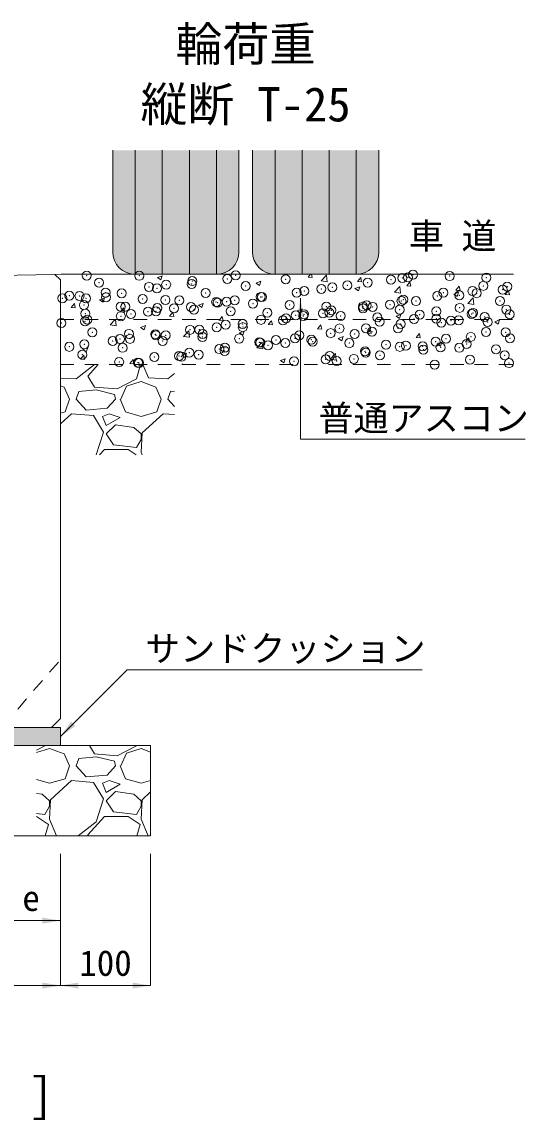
# Model space of a CAD drawing. Units: millimetres at full size; details may follow other scales. Extents: x 80703 to 103503, y 5263 to 15046.
# Drawn here: x 85954 to 86513, y 10590 to 11806 of the extents above; entities that cross this region are included whole.
import ezdxf
from ezdxf.enums import TextEntityAlignment as Align

# ---------------------------------------------------------------- set-up
doc = ezdxf.new("R2010")
doc.units = ezdxf.units.MM
doc.header["$LTSCALE"] = 20
doc.header["$PDMODE"] = 32
doc.header["$PDSIZE"] = 10
doc.linetypes.add('USER1', pattern=[1.35, 0.75, -0.6])
for name, color, linetype, lineweight in [('0_2', 7, 'Continuous', 9), ('_0-0_', 7, 'Continuous', 20), ('_0-B_', 7, 'Continuous', 20), ('寸法引出', 7, 'Continuous', 9), ('寸法線', 7, 'Continuous', 9), ('ﾊｯﾁﾝｸﾞ', 7, 'Continuous', 5)]:
    doc.layers.add(name, color=color, linetype=linetype, lineweight=lineweight)
doc.styles.add('ＭＳ ゴシック', font='')
doc.styles.get('ＭＳ ゴシック').set_extended_font_data('MS Gothic')

# ---------------------------------------------------------------- blocks, each defined once
blk = doc.blocks.new('filled_arrow')
at = {"color": 0, "linetype": 'Continuous', "lineweight": -2}
blk.add_solid([(7.5, 1.25), (0, 0), (7.5, -1.25)], dxfattribs=at)

msp = doc.modelspace()

# ---------------------------------------------------------------- hatches: boundary and pattern name
at = {"layer": 'ﾊｯﾁﾝｸﾞ'}
for color, points in [(256, [(86054.88, 11664.16), (86054.88, 11551.66, 0.41421), (86079.88, 11526.66), (86169.88, 11526.66, 0.41421), (86194.88, 11551.66), (86194.88, 11664.16)]), (256, [(86349.88, 11664.16), (86209.88, 11664.16), (86209.88, 11551.66, 0.41421), (86234.88, 11526.66), (86324.88, 11526.66, 0.41421), (86349.88, 11551.66)]), (8, [(85996.93, 11004.66), (85996.93, 11024.66), (85576.93, 11024.66), (85566.93, 11024.66), (85566.93, 11004.66)])]:
    msp.add_hatch(color=color, dxfattribs=at).paths.add_polyline_path(points)

# ---------------------------------------------------------------- linework, layer by layer
at = {"layer": '0_2'}
for p, q in [((86054.88, 11551.66), (86054.88, 11664.16)), ((86194.88, 11664.16), (86194.88, 11551.66)), ((86209.88, 11551.66), (86209.88, 11664.16)), ((86349.88, 11664.16), (86349.88, 11551.66)), ((86169.88, 11526.66), (86079.88, 11526.66)), ((86324.88, 11526.66), (86234.88, 11526.66))]:
    msp.add_line(p, q, dxfattribs=at)
at = {"layer": '0_2', "lineweight": 5}
for p, q in [((86079.88, 11526.66), (86079.88, 11664.16)), ((86109.88, 11664.16), (86109.88, 11526.66)), ((86139.88, 11664.16), (86139.88, 11526.66)), ((86169.88, 11526.66), (86169.88, 11664.16)), ((86234.88, 11526.66), (86234.88, 11664.16)), ((86264.88, 11664.16), (86264.88, 11526.66)), ((86294.88, 11664.16), (86294.88, 11526.66)), ((86324.88, 11526.66), (86324.88, 11664.16))]:
    msp.add_line(p, q, dxfattribs=at)
at = {"layer": '0_2', "linetype": 'USER1'}
for p, q in [((85996.93, 11476.66), (86499, 11476.66)), ((85996.93, 11426.66), (86499, 11426.66)), ((85931.93, 11024.66), (85996.93, 11099.66))]:
    msp.add_line(p, q, dxfattribs=at)
at = {"layer": '0_2'}
for centre, start, end in [((86079.88, 11551.66), 180, 270), ((86169.88, 11551.66), 270, 0), ((86234.88, 11551.66), 180, 270), ((86324.88, 11551.66), 270, 0)]:
    msp.add_arc(centre, 25, start, end, dxfattribs=at)
at = {"layer": '_0-0_'}
for p, q in [((85990.93, 11526.54), (85902.92, 11524.78)), ((85990.93, 11526.54), (85997.89, 11526.66)), ((85990.93, 11526.54), (85996.93, 11520.66)), ((85997.89, 11526.66), (86499, 11526.66)), ((85566.93, 11024.66), (85996.93, 11024.66)), ((85996.93, 11024.66), (85996.93, 11004.66)), ((85466.93, 11004.66), (86096.93, 11004.66)), ((86096.93, 10904.66), (86096.93, 11004.66)), ((85466.93, 10904.66), (86096.93, 10904.66))]:
    msp.add_line(p, q, dxfattribs=at)
at = {"layer": '_0-B_'}
for p, q in [((85996.93, 11520.66), (85996.93, 11034.66)), ((85986.93, 11024.66), (85996.93, 11034.66)), ((85986.93, 11024.66), (85576.93, 11024.66))]:
    msp.add_line(p, q, dxfattribs=at)
at = {"layer": '寸法引出'}
for p, q in [((85996.93, 10884.66), (85996.93, 10810.73)), ((86096.93, 10884.66), (86096.93, 10738.8)), ((85996.93, 10869.66), (85996.93, 10738.8)), ((85996.93, 10869.66), (85996.93, 10738.8)), ((85931.93, 10810.73), (85996.93, 10810.73)), ((85566.93, 10738.8), (85996.93, 10738.8)), ((85996.93, 10738.8), (86096.93, 10738.8))]:
    msp.add_line(p, q, dxfattribs=at)
at = {"layer": '寸法線'}
for points in [[(86262.95, 11500.14), (86262.95, 11343.98), (86511.99, 11343.98)], [(85996.93, 11014.66), (86070.87, 11088.61), (86397.73, 11088.61)]]:
    msp.add_lwpolyline(points, dxfattribs=at)
at = {"layer": 'ﾊｯﾁﾝｸﾞ'}
for p, q in [((85998.63, 11526.66), (85998.69, 11526.62)), ((85998.69, 11526.62), (85998.7, 11526.66)), ((86104.41, 11523.08), (86109.75, 11525.13)), ((86104.41, 11523.08), (86108.2, 11520.52)), ((86108.2, 11520.52), (86109.75, 11525.13)), ((86213.92, 11516.98), (86219.26, 11519.03)), ((86217.71, 11514.42), (86219.25, 11519.02)), ((86271.42, 11523.45), (86274.11, 11526.66)), ((86271.42, 11523.45), (86275.97, 11523.06)), ((86275.96, 11523.05), (86275.3, 11526.66)), ((86285.81, 11519.54), (86291.74, 11525.73)), ((86285.81, 11519.55), (86292.58, 11518.5)), ((86292.58, 11518.49), (86291.74, 11525.73)), ((86326.07, 11518.67), (86329.75, 11523.05)), ((86326.07, 11518.67), (86330.63, 11518.27)), ((86330.62, 11518.27), (86329.74, 11523.05)), ((86213.92, 11516.97), (86217.71, 11514.42)), ((86323.43, 11510.88), (86328.77, 11512.92)), ((86323.43, 11510.87), (86327.22, 11508.32)), ((86327.22, 11508.32), (86328.76, 11512.92)), ((86367.13, 11506.93), (86373.07, 11513.12)), ((86367.13, 11506.93), (86373.91, 11505.88)), ((86373.91, 11505.88), (86373.07, 11513.12)), ((86380.73, 11513.89), (86384.4, 11518.27)), ((86380.73, 11513.89), (86385.28, 11513.49)), ((86385.27, 11513.49), (86384.39, 11518.27)), ((86432.94, 11504.77), (86438.27, 11506.82)), ((86435.38, 11509.11), (86439.06, 11513.49)), ((86435.38, 11509.11), (86439.94, 11508.71)), ((86436.73, 11502.21), (86438.27, 11506.82)), ((86439.93, 11508.71), (86439.05, 11513.49)), ((86490.04, 11504.33), (86493.71, 11508.71)), ((86494.59, 11503.93), (86493.7, 11508.7)), ((86008.71, 11490.05), (86012.39, 11494.42)), ((86013.26, 11489.65), (86012.38, 11494.42)), ((86040.38, 11498.5), (86044.17, 11495.94)), ((86040.39, 11498.5), (86045.72, 11500.55)), ((86044.18, 11495.94), (86045.72, 11500.55)), ((86149.9, 11492.4), (86155.23, 11494.45)), ((86153.68, 11489.84), (86155.23, 11494.45)), ((86432.94, 11504.77), (86436.73, 11502.21)), ((86448.46, 11494.32), (86454.39, 11500.51)), ((86455.23, 11493.27), (86454.39, 11500.51)), ((86490.04, 11504.33), (86494.59, 11503.93)), ((86008.71, 11490.05), (86013.27, 11489.65)), ((86063.37, 11485.26), (86067.04, 11489.64)), ((86063.37, 11485.26), (86067.92, 11484.87)), ((86067.92, 11484.86), (86067.04, 11489.64)), ((86118.02, 11480.48), (86121.7, 11484.86)), ((86122.57, 11480.08), (86121.69, 11484.86)), ((86149.89, 11492.4), (86153.68, 11489.84)), ((86259.4, 11486.3), (86264.74, 11488.35)), ((86259.4, 11486.3), (86263.19, 11483.74)), ((86263.19, 11483.74), (86264.74, 11488.34)), ((86368.91, 11480.2), (86374.25, 11482.24)), ((86372.7, 11477.64), (86374.25, 11482.24)), ((86448.46, 11494.32), (86455.23, 11493.27)), ((86051.94, 11470.54), (86057.81, 11476.66)), ((86051.94, 11470.54), (86058.72, 11469.49)), ((86057.81, 11476.66), (86057.88, 11476.73)), ((86057.88, 11476.66), (86057.87, 11476.73)), ((86058.72, 11469.49), (86057.88, 11476.66)), ((86118.02, 11480.48), (86122.58, 11480.08)), ((86172.68, 11475.7), (86173.48, 11476.66)), ((86172.68, 11475.7), (86177.23, 11475.3)), ((86173.48, 11476.66), (86176.35, 11480.08)), ((86176.98, 11476.66), (86176.35, 11480.08)), ((86177.23, 11475.3), (86176.98, 11476.66)), ((86227.33, 11470.92), (86231.01, 11475.3)), ((86227.33, 11470.92), (86231.89, 11470.52)), ((86231.88, 11470.52), (86231, 11475.3)), ((86281.99, 11466.14), (86285.66, 11470.52)), ((86286.54, 11465.74), (86285.66, 11470.51)), ((86368.91, 11480.19), (86372.7, 11477.64)), ((86478.42, 11474.09), (86483.76, 11476.14)), ((86478.42, 11474.09), (86482.21, 11471.53)), ((86482.21, 11471.53), (86483.76, 11476.14)), ((86085.87, 11467.82), (86091.21, 11469.87)), ((86085.87, 11467.82), (86089.66, 11465.26)), ((86089.66, 11465.26), (86091.2, 11469.87)), ((86133.26, 11457.93), (86139.2, 11464.12)), ((86133.26, 11457.93), (86140.04, 11456.88)), ((86140.04, 11456.88), (86139.2, 11464.12)), ((86195.38, 11461.72), (86200.72, 11463.77)), ((86195.38, 11461.72), (86199.17, 11459.16)), ((86199.17, 11459.16), (86200.71, 11463.77)), ((86281.99, 11466.14), (86286.54, 11465.74)), ((86336.65, 11461.36), (86340.32, 11465.73)), ((86336.65, 11461.36), (86341.2, 11460.96)), ((86341.19, 11460.96), (86340.31, 11465.73)), ((86391.3, 11456.57), (86394.97, 11460.95)), ((86395.85, 11456.17), (86394.97, 11460.95)), ((86214.59, 11445.32), (86220.52, 11451.5)), ((86221.36, 11444.27), (86220.52, 11451.5)), ((86304.89, 11455.62), (86310.22, 11457.67)), ((86304.89, 11455.62), (86308.68, 11453.06)), ((86308.68, 11453.06), (86310.22, 11457.66)), ((86391.3, 11456.57), (86395.86, 11456.18)), ((86414.4, 11449.52), (86419.73, 11451.56)), ((86414.4, 11449.51), (86418.19, 11446.96)), ((86418.19, 11446.96), (86419.73, 11451.56)), ((86445.96, 11451.79), (86449.63, 11456.17)), ((86445.96, 11451.79), (86450.51, 11451.39)), ((86450.5, 11451.39), (86449.62, 11456.17)), ((86019.29, 11432.73), (86022.96, 11437.11)), ((86021.84, 11443.24), (86025.63, 11440.69)), ((86021.85, 11443.25), (86027.18, 11445.3)), ((86023.83, 11432.33), (86022.95, 11437.11)), ((86025.63, 11440.69), (86027.18, 11445.29)), ((86131.35, 11437.15), (86136.69, 11439.19)), ((86131.35, 11437.14), (86135.14, 11434.59)), ((86135.14, 11434.59), (86136.69, 11439.19)), ((86214.59, 11445.32), (86221.36, 11444.27)), ((86295.91, 11432.7), (86301.85, 11438.89)), ((86302.69, 11431.65), (86301.85, 11438.89)), ((86014.27, 11410.89), (86034.67, 11426.66)), ((86019.29, 11432.73), (86023.84, 11432.33)), ((86027.48, 11413.94), (86038.92, 11426.66)), ((86073.94, 11427.95), (86077.62, 11432.33)), ((86073.94, 11427.95), (86078.5, 11427.55)), ((86078.49, 11427.55), (86077.61, 11432.32)), ((86085.39, 11425.12), (86081.33, 11410.89)), ((86083.16, 11426.66), (86085.39, 11425.12)), ((86088.32, 11426.66), (86094.53, 11411.91)), ((86131.53, 11426.66), (86132.27, 11427.54)), ((86132.43, 11426.66), (86132.26, 11427.54)), ((86240.86, 11431.04), (86246.2, 11433.09)), ((86240.86, 11431.04), (86244.65, 11428.48)), ((86244.65, 11428.48), (86246.2, 11433.09)), ((86295.91, 11432.71), (86302.69, 11431.66)), ((86354.86, 11426.66), (86355.71, 11426.99)), ((86355.6, 11426.66), (86355.71, 11426.98)), ((85996.93, 11411.72), (86014.27, 11410.89)), ((86034.59, 11401.75), (86027.48, 11413.94)), ((86081.33, 11410.89), (86059.99, 11399.72)), ((86094.53, 11411.91), (86115.87, 11410.89)), ((86115.87, 11410.89), (86123.38, 11416.7)), ((85996.93, 11403.3), (86001.06, 11401.75)), ((86001.06, 11401.75), (86007.16, 11388.54)), ((86036.62, 11398.7), (86017.32, 11396.67)), ((86059.99, 11399.72), (86034.59, 11401.75)), ((86056.94, 11393.62), (86036.62, 11398.7)), ((86064.05, 11388.54), (86070.15, 11402.77)), ((86070.15, 11402.77), (86086.41, 11407.85)), ((86086.41, 11407.85), (86102.66, 11401.75)), ((86102.66, 11401.75), (86108.76, 11388.54)), ((86123.38, 11397.14), (86118.92, 11396.67)), ((86002.08, 11374.32), (86007.16, 11388.54)), ((86014.27, 11388.54), (86017.32, 11396.67)), ((86025.45, 11376.35), (86014.27, 11388.54)), ((86057.96, 11388.54), (86048.81, 11378.38)), ((86057.96, 11388.54), (86056.94, 11393.62)), ((86063.04, 11388.54), (86069.13, 11374.32)), ((86103.68, 11374.32), (86108.76, 11388.54)), ((86115.87, 11388.54), (86118.92, 11396.67)), ((86123.38, 11380.35), (86115.87, 11388.54)), ((85996.93, 11372.8), (86002.08, 11374.32)), ((86048.81, 11378.38), (86025.45, 11376.35)), ((86069.13, 11374.32), (86086.41, 11369.24)), ((86086.41, 11369.24), (86103.68, 11374.32)), ((86009.19, 11372.29), (85996.93, 11361.09)), ((86033.57, 11370.25), (86009.19, 11372.29)), ((86044.75, 11351.97), (86033.57, 11370.25)), ((86050.85, 11372.29), (86043.73, 11369.24)), ((86043.73, 11369.24), (86047.8, 11359.08)), ((86047.8, 11359.08), (86063.04, 11368.22)), ((86063.04, 11368.22), (86050.85, 11372.29)), ((86110.79, 11372.29), (86087.42, 11350.95)), ((86123.38, 11371.24), (86110.79, 11372.29)), ((86036.65, 11326.65), (86044.75, 11351.97)), ((86057.96, 11360.09), (86047.8, 11349.93)), ((86047.8, 11349.93), (86055.93, 11337.74)), ((86078.28, 11357.05), (86057.96, 11360.09)), ((86086.41, 11349.93), (86078.28, 11357.05)), ((86087.42, 11350.95), (86086.41, 11329.61)), ((86086.41, 11343.84), (86086.41, 11349.93)), ((86055.93, 11337.74), (86081.33, 11334.69)), ((86081.33, 11334.69), (86086.41, 11343.84)), ((86040.36, 11326.65), (86045.77, 11332.66)), ((86045.77, 11332.66), (86072.18, 11332.66)), ((86072.18, 11332.66), (86080.86, 11326.65)), ((86086.41, 11329.61), (86087.65, 11326.65)), ((85979.73, 11004.5), (85970.41, 10999.61)), ((85970.41, 10996.95), (85984.81, 11001.45)), ((85979.77, 11004.66), (85979.73, 11004.5)), ((85984.81, 11001.45), (86001.06, 10995.35)), ((86010.75, 11004.66), (86014.27, 11004.5)), ((86014.27, 11004.5), (86014.49, 11004.66)), ((86034.59, 10995.35), (86029.16, 11004.66)), ((86081.33, 11004.5), (86059.99, 10993.32)), ((86064.05, 10982.14), (86070.15, 10996.37)), ((86070.15, 10996.37), (86086.41, 11001.45)), ((86081.37, 11004.66), (86081.33, 11004.5)), ((86086.41, 11001.45), (86096.93, 10997.5)), ((86001.06, 10995.35), (86007.16, 10982.14)), ((86014.27, 10982.14), (86017.32, 10990.27)), ((86036.62, 10992.3), (86017.32, 10990.27)), ((86059.99, 10993.32), (86034.59, 10995.35)), ((86056.94, 10987.22), (86036.62, 10992.3)), ((86057.96, 10982.14), (86056.94, 10987.22)), ((86002.08, 10967.92), (86007.16, 10982.14)), ((86025.45, 10969.95), (86014.27, 10982.14)), ((86048.81, 10971.98), (86025.45, 10969.95)), ((86057.96, 10982.14), (86048.81, 10971.98)), ((86063.04, 10982.14), (86069.13, 10967.92)), ((85970.41, 10967.07), (85984.81, 10962.84)), ((85984.81, 10962.84), (86002.08, 10967.92)), ((86009.19, 10965.89), (85985.82, 10944.55)), ((86033.57, 10963.86), (86009.19, 10965.89)), ((86044.75, 10945.57), (86033.57, 10963.86)), ((86050.85, 10965.89), (86043.73, 10962.84)), ((86043.73, 10962.84), (86047.8, 10952.68)), ((86047.8, 10952.68), (86063.04, 10961.82)), ((86063.04, 10961.82), (86050.85, 10965.89)), ((86069.13, 10967.92), (86086.41, 10962.84)), ((86086.41, 10962.84), (86096.93, 10965.93)), ((85976.68, 10950.65), (85970.41, 10951.59)), ((85984.81, 10943.54), (85976.68, 10950.65)), ((86057.96, 10953.7), (86047.8, 10943.54)), ((86078.28, 10950.65), (86057.96, 10953.7)), ((86086.41, 10943.54), (86078.28, 10950.65)), ((86096.93, 10953.23), (86087.42, 10944.55)), ((85979.73, 10928.3), (85984.81, 10937.44)), ((85985.82, 10944.55), (85984.81, 10923.22)), ((85984.81, 10937.44), (85984.81, 10943.54)), ((86036.62, 10920.17), (86044.75, 10945.57)), ((86047.8, 10943.54), (86055.93, 10931.34)), ((86081.33, 10928.3), (86086.41, 10937.44)), ((86087.42, 10944.55), (86086.41, 10923.22)), ((86086.41, 10937.44), (86086.41, 10943.54)), ((85970.41, 10929.41), (85979.73, 10928.3)), ((85970.41, 10926.26), (85970.58, 10926.26)), ((85970.58, 10926.26), (85983.79, 10917.12)), ((85984.81, 10923.22), (85992.62, 10904.66)), ((86027.48, 10905.94), (86045.77, 10926.26)), ((86045.77, 10926.26), (86072.18, 10926.26)), ((86055.93, 10931.34), (86081.33, 10928.3)), ((86072.18, 10926.26), (86085.39, 10917.12)), ((86086.41, 10923.22), (86094.22, 10904.66)), ((85983.79, 10917.12), (85980.23, 10904.66)), ((86016.56, 10904.66), (86036.62, 10920.17)), ((86085.39, 10917.12), (86081.83, 10904.66)), ((86028.22, 10904.66), (86027.48, 10905.94))]:
    msp.add_line(p, q, dxfattribs=at)
for p in [(86387.79, 11526.35), (86026.2, 11525.3), (86039.87, 11517.37), (86084.31, 11525), (86114.17, 11515.29), (86142.46, 11515.89), (86143.03, 11519.09), (86182.04, 11521.6), (86191.16, 11525.43), (86246.72, 11521.21), (86315.1, 11514.33), (86337.43, 11517.56), (86363.23, 11520.67), (86375.92, 11522.44), (86382.3, 11523.18), (86428.47, 11524.63), (86465.77, 11513.89), (86469.15, 11522.91), (86006.86, 11502.88), (86018.11, 11502.65), (86046.97, 11506.45), (86064.85, 11505.65), (86095.1, 11512.78), (86103.97, 11511.01), (86157.85, 11505.96), (86202.28, 11513.59), (86219.05, 11501.69), (86220.24, 11501.6), (86258.73, 11506.48), (86267.17, 11508.02), (86286.25, 11510.53), (86298.3, 11512.19), (86414.57, 11502.78), (86421.33, 11506.26), (86439.24, 11503.26), (86453.69, 11508.15), (86458.32, 11505.77), (86487.18, 11509.57), (86492.18, 11513.03), (85999.04, 11500.14), (86022.92, 11492.64), (86025.27, 11499.93), (86047.53, 11501.16), (86063.6, 11490.92), (86068.97, 11490.7), (86088.21, 11499.44), (86113.41, 11498.33), (86128.89, 11497.72), (86141.54, 11490.52), (86169.57, 11496), (86171.11, 11495.38), (86181.11, 11496.24), (86190.19, 11497.89), (86210.24, 11494.29), (86250.92, 11492.57), (86291.6, 11490.85), (86332.45, 11491), (86336.5, 11492.19), (86343.18, 11490.61), (86362.26, 11493.13), (86374.99, 11497.07), (86376.89, 11498.63), (86391.12, 11496.93), (86439.59, 11489.53), (86484.03, 11497.16), (86024.53, 11483.07), (86063.92, 11480.28), (86075.05, 11482.73), (86094.13, 11485.24), (86103.05, 11485.64), (86104.28, 11489.21), (86122.99, 11489.04), (86144.96, 11487.49), (86185.63, 11485.77), (86226.31, 11484.05), (86247.12, 11477.97), (86257.8, 11481.11), (86266.2, 11480.48), (86266.99, 11482.33), (86288.02, 11483.38), (86295.06, 11484.28), (86297.38, 11486.83), (86307.66, 11480.61), (86332.28, 11489.13), (86348.34, 11478.89), (86372.95, 11487.41), (86389.02, 11477.18), (86395.15, 11481.9), (86413.63, 11485.69), (86413.64, 11477.42), (86452.76, 11482.78), (86454.31, 11483.97), (86467.13, 11479.52), (86491.25, 11487.66), (86494.98, 11482.25), (85998.07, 11472.59), (86024.35, 11474.57), (86026.93, 11476.39), (86140.61, 11465.16), (86151.06, 11465.32), (86170.14, 11467.83), (86180.19, 11470.87), (86199, 11471.63), (86199.14, 11468.12), (86219.31, 11476.23), (86243.58, 11475.75), (86306.27, 11466.64), (86335.57, 11466.82), (86350.71, 11474.27), (86371.07, 11466.87), (86374.06, 11471.7), (86419.2, 11473.21), (86429.7, 11475.46), (86438.27, 11475.72), (86470.37, 11473.74), (86032.37, 11462.43), (86063, 11454.91), (86073.05, 11460.71), (86074.08, 11455.19), (86102.12, 11460.28), (86102.94, 11458.99), (86110.26, 11452.86), (86113.73, 11458.99), (86154.41, 11457.27), (86154.7, 11460.49), (86195.08, 11455.55), (86235.76, 11453.83), (86256.87, 11455.75), (86261.84, 11459.02), (86275.01, 11454.22), (86296.45, 11461.46), (86323.14, 11460.56), (86342.21, 11463.07), (86424.25, 11455.23), (86451.84, 11457.41), (86468.69, 11462.86), (86490.33, 11462.29), (86495.21, 11455.8), (86006.88, 11446.34), (86023.42, 11449.2), (86055, 11452.68), (86065.82, 11445.24), (86172.96, 11443.76), (86178.95, 11441.58), (86179.26, 11445.5), (86217.4, 11451.39), (86218.38, 11450.87), (86227.08, 11447.91), (86246.15, 11450.43), (86276.44, 11452.11), (86317.12, 11450.4), (86334.65, 11441.46), (86357.79, 11448.68), (86373.14, 11446.34), (86379.81, 11447.61), (86398.47, 11446.96), (86399.15, 11443.15), (86412.71, 11452.05), (86418.23, 11445.66), (86439.15, 11445.24), (86447.09, 11449.46), (86479.82, 11443.52), (86021.38, 11437.61), (86062.07, 11429.55), (86082.89, 11428.93), (86101.19, 11434.91), (86128.52, 11436.13), (86131.02, 11435.27), (86139.68, 11439.79), (86150.09, 11437.78), (86255.95, 11430.38), (86290.94, 11432.35), (86295.52, 11436.09), (86303.09, 11430.51), (86322.17, 11433.02), (86335.38, 11439.98), (86351.03, 11436.82), (86450.91, 11432.05), (86489.4, 11436.93), (86084.08, 11428.5), (86411.79, 11426.68), (86494.24, 11428.26)]:
    msp.add_point(p, dxfattribs=at)

# ---------------------------------------------------------------- block references
at = {"layer": '寸法引出', "xscale": 2.67, "yscale": 2.67, "rotation": 180}
for p in [(85996.93, 10810.73), (85996.93, 10738.8), (86096.93, 10738.8)]:
    msp.add_blockref('filled_arrow', p, dxfattribs=at)
at = {"layer": '寸法引出', "xscale": 2.67, "yscale": 2.67}
msp.add_blockref('filled_arrow', (85996.93, 10738.8), dxfattribs=at)
at = {"layer": '寸法線', "xscale": 2.67, "yscale": 2.67}
for p, rotation in [((86262.95, 11500.14), 270), ((85996.93, 11014.66), 45)]:
    msp.add_blockref('filled_arrow', p, dxfattribs=dict(at, rotation=rotation))

# ---------------------------------------------------------------- texts
at = {"layer": '0_2', "style": 'ＭＳ ゴシック'}
for s, p in [('輪荷重', (86124.68, 11800.65)), ('縦断 T-25', (86085.83, 11733.98))]:
    msp.add_text(s, height=37.98, dxfattribs=at).set_placement(p, align=Align.TOP_LEFT)
msp.add_text('車 道', height=28.48, dxfattribs=at).set_placement((86383.22, 11546.33), align=Align.BOTTOM_LEFT)
msp.add_text('[ 中央分離帯部 ]', height=37.98, dxfattribs=at).set_placement((85781.93, 10617.68), align=Align.MIDDLE_CENTER)
at = {"layer": '寸法引出', "style": 'ＭＳ ゴシック'}
for s, p in [('e', (85964.43, 10835.73)), ('100', (86046.93, 10763.8))]:
    msp.add_text(s, height=28.48, dxfattribs=at).set_placement(p, align=Align.MIDDLE_CENTER)
at = {"layer": '寸法線', "style": 'ＭＳ ゴシック'}
for s, p in [('普通アスコン', (86282.95, 11381.66)), ('サンドクッション', (86090.87, 11126.44))]:
    msp.add_text(s, height=28.48, dxfattribs=at).set_placement(p, align=Align.TOP_LEFT)

doc.saveas('drawing.dxf')
